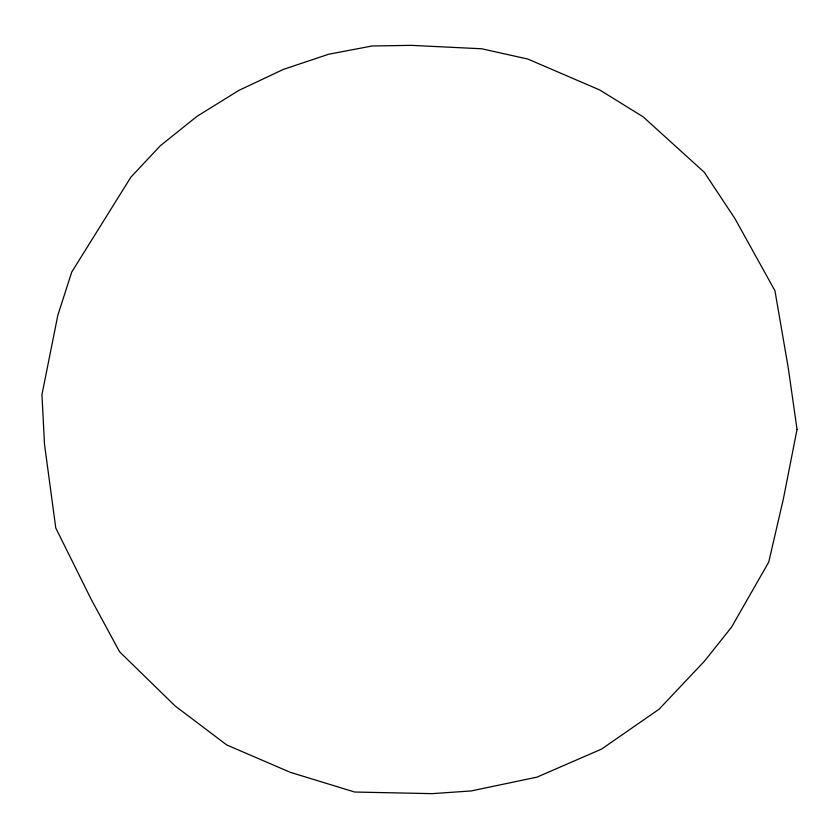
<?xml version="1.0" encoding="UTF-8"?>
<svg xmlns="http://www.w3.org/2000/svg" width="839" height="839" viewBox="0 0 839 839"><rect width="100%" height="100%" fill="white"/><g stroke="black" fill="none" stroke-linecap="round" stroke-linejoin="round"><path stroke-width="1.26" d="M797.05 429.358L783.343 499.1L768.713 562.13L731.514 627.205L704.424 661.205L659.097 709.186L601.615 749.07L537.012 777.134L471.161 790.946L432.116 793.642L354.645 792.026L290.399 772.362L226.74 744.948L175.183 706.019L119.62 651.819L91.241 599.466L55.773 528.004L44.519 444.397L41.95 394.655L57.828 315.275L71.745 272.056L130.905 177.134L160.333 145.734L197.008 116.338L238.8 90.434L283.498 69.354L328.752 54.22L372.159 45.977L411.204 45.358L481.701 48.777L527.825 59.045L599.707 89.962L643.188 116.862L704.299 172.289L734.943 218.591L774.942 290.745L788.188 367.461L797.05 429.358"/></g></svg>
